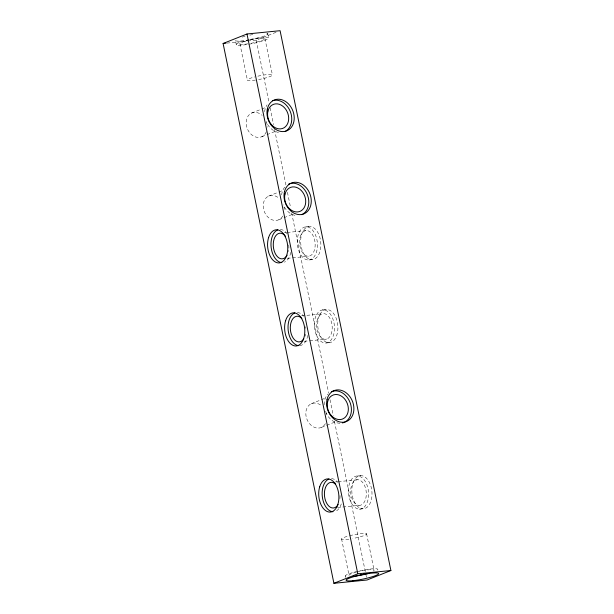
<?xml version="1.0" encoding="UTF-8"?>
<svg xmlns="http://www.w3.org/2000/svg" width="614" height="614" viewBox="0 0 614 614"><rect width="100%" height="100%" fill="white"/><g stroke="black" fill="none" stroke-linecap="round" stroke-linejoin="round"><path stroke-width="0.46" stroke-dasharray="3.07 2.3" d="M247.695 41.031L256.207 40.186L276.553 32.105M251.571 113.068L260.996 109.323M261.856 108.985L266.138 107.281M261.833 136.699L266.115 134.996M266.975 134.658L275.54 131.25M268.617 196.119L278.042 192.374M278.902 192.036L283.184 190.332M278.879 219.743L283.161 218.047M284.021 217.701L292.586 214.301M311.237 403.743L320.661 399.998M321.521 399.653L325.804 397.956M321.498 427.367L325.781 425.671M326.64 425.325L335.206 421.925M226.881 43.103L246.751 41.13M305.787 226.842L309.203 226.497M284.343 232.752L286.224 232.56M287.16 232.468L305.933 230.603M287.191 258.356L308.781 256.215M308.919 259.975A16.639 10.016 84.3 0 0 315.212 234.379A16.639 10.016 84.3 0 0 297.928 235.868A16.639 10.016 84.3 0 0 308.919 259.975L312.334 259.638A16.639 10.016 84.3 0 0 318.628 234.041A16.639 10.016 84.3 0 0 301.344 235.523A16.639 10.016 84.3 0 0 312.334 259.638M322.296 309.963L325.704 309.617M301.551 315.872L322.204 313.823M304.076 341.33L308.773 340.862M309.709 340.77L326.61 339.089M326.51 342.95L329.925 342.612M357.762 475.973L361.178 475.635M335.405 481.959L337.278 481.767M338.222 481.675L357.931 479.718M337.477 507.54L359.067 505.391A12.886 7.752 84.3 0 0 364.969 486.488A12.886 7.752 84.3 0 0 351.461 485.789A12.886 7.752 84.3 0 0 359.067 505.391M359.228 509.136A16.639 10.016 84.3 0 0 366.857 484.715A16.639 10.016 84.3 0 0 349.404 483.817A16.639 10.016 84.3 0 0 359.228 509.136L362.644 508.799A16.639 10.016 84.3 0 0 370.273 484.377A16.639 10.016 84.3 0 0 352.82 483.479A16.639 10.016 84.3 0 0 362.644 508.799M267.696 33.478L268.679 38.221M264.918 38.459L272.455 75.169M366.566 533.689L374.11 570.391M256.207 40.186L268.924 102.147M270.083 107.78L273.552 124.68M274.519 129.377L286.078 185.704M287.429 192.274L290.514 207.294M291.665 212.928L328.667 393.183M330.017 399.752L333.295 415.716M334.446 421.35L365.284 571.557M366.051 575.318L366.443 577.191M239.89 43.609L247.434 80.311M341.545 538.831L349.082 575.541A12.886 1.75 -11.6 0 1 356.373 572.156M236.352 44.868L235.369 40.125A16.639 2.256 -11.6 0 0 254.204 38.843A16.639 2.256 -11.6 0 0 266.468 33.148M345.329 575.779L345.674 577.444M242.131 37.116A16.639 2.256 -11.6 0 1 246.498 35.927M249.829 35.151A16.639 2.256 -11.6 0 1 253.244 34.461M266.392 131.688A12.886 10.139 68.3 0 1 252.085 135.118A12.886 10.139 68.3 0 1 247.419 117.182A12.886 10.139 68.3 0 1 262.124 115.325M266.246 121.442A12.886 10.139 68.3 0 1 267.259 127.136M282.808 216.051A12.886 10.139 68.3 0 1 268.326 217.494A12.886 10.139 68.3 0 1 264.695 199.811A12.886 10.139 68.3 0 1 279.178 198.368M283.99 206.91A12.886 10.139 68.3 0 1 284.29 209.374M325.42 423.675A12.886 10.139 68.3 0 1 310.945 425.118A12.886 10.139 68.3 0 1 307.315 407.435A12.886 10.139 68.3 0 1 321.797 405.992M325.597 411.334A12.886 10.139 68.3 0 1 326.61 414.534M349.688 535.7A12.886 1.75 -11.6 0 1 366.627 533.735A12.886 1.75 -11.6 0 1 352.827 538.509M348.859 539.161A12.886 1.75 -11.6 0 1 341.476 539.015A12.886 1.75 -11.6 0 1 348.929 535.892M357.133 571.956A12.886 1.75 -11.6 0 1 370.503 569.685A12.886 1.75 -11.6 0 1 373.35 570.997M345.459 576.354A16.639 2.256 -11.6 0 1 364.609 569.861A16.639 2.256 -11.6 0 1 375.553 571.104M257.88 76.167A12.886 1.75 -11.6 0 1 272.516 74.923A12.886 1.75 -11.6 0 1 258.617 79.551M255.409 80.089A12.886 1.75 -11.6 0 1 247.273 80.112A12.886 1.75 -11.6 0 1 254.718 76.934M250.435 39.902A12.886 1.75 -11.6 0 1 265.071 38.667A12.886 1.75 -11.6 0 1 251.172 43.287M247.964 43.832A12.886 1.75 -11.6 0 1 239.828 43.847A12.886 1.75 -11.6 0 1 247.273 40.67M249.844 39.503A16.639 2.256 -11.6 0 1 267.796 38.951A16.639 2.256 -11.6 0 1 240.174 45.244A16.639 2.256 -11.6 0 1 249.008 39.695M288.764 245.009A12.886 7.752 84.3 0 1 288.442 251.548M280.337 229.436A16.639 10.016 84.3 0 1 287.168 233.896M290.744 252.446A16.639 10.016 84.3 0 1 284.389 262.17M305.626 326.748A12.886 7.752 84.3 0 1 305.849 328.421M305.58 334.154A12.886 7.752 84.3 0 1 304.981 336.365M297.391 312.488A16.639 10.016 84.3 0 1 303.669 316.233M307.791 335.497A16.639 10.016 84.3 0 1 298.857 345.651M294.95 215.361A16.639 13.101 68.3 0 1 283.254 204.869M281.634 194.861A16.639 13.101 68.3 0 1 285.687 186.096M278.51 132.424A16.639 13.101 68.3 0 1 266.514 122.493M264.603 111.687A16.639 13.101 68.3 0 1 267.075 104.856M340.018 495.567A12.886 7.752 84.3 0 1 339.895 498.875M331.483 478.582A16.639 10.016 84.3 0 1 337.769 482.328M341.307 503.91A16.639 10.016 84.3 0 1 336.349 510.925M339.887 423.253A16.639 13.101 68.3 0 1 326.141 413.099M324.154 404.772A16.639 13.101 68.3 0 1 327.922 394.096M319.341 315.696A16.639 10.016 84.3 0 0 327.3 342.505A16.639 10.016 84.3 0 0 336.81 320.147A16.639 10.016 84.3 0 0 319.341 315.696M300.914 235.07A12.886 7.752 84.3 0 0 306.739 256.038A12.886 7.752 84.3 0 0 314.414 239.115A12.886 7.752 84.3 0 0 300.914 235.07M317.538 319.165A12.886 7.752 84.3 0 0 324.591 339.258A12.886 7.752 84.3 0 0 331.084 320.945A12.886 7.752 84.3 0 0 317.538 319.165M315.926 316.041A16.639 10.016 84.3 0 0 323.885 342.85A16.639 10.016 84.3 0 0 333.394 320.485A16.639 10.016 84.3 0 0 315.926 316.041"/><path stroke-width="0.92" d="M223.097 43.479L246.981 33.993L280.091 30.7L390.903 570.521L367.018 580.007L333.909 583.3L223.097 43.479L225.937 43.195M333.909 583.3L357.793 573.814L390.903 570.521M246.981 33.993L357.793 573.814M365.176 573.722A12.886 1.75 -11.6 0 1 363.565 574.098M361.922 574.451A12.886 1.75 -11.6 0 1 360.272 574.773M368.231 573.499A16.639 2.256 -11.6 0 1 352.897 576.439M287.106 255.178A12.886 7.752 84.3 0 1 276.277 255.286A12.886 7.752 84.3 0 1 274.765 237.403A12.886 7.752 84.3 0 1 285.502 236.252M281.803 262.6A16.639 10.016 84.3 0 1 271.181 247.672A16.639 10.016 84.3 0 1 277.758 229.866M303.776 338.851A12.886 7.752 84.3 0 1 293.239 338.214A12.886 7.752 84.3 0 1 291.612 320.884A12.886 7.752 84.3 0 1 301.865 318.497M298.857 345.651A16.639 10.016 84.3 0 1 288.227 330.716A16.639 10.016 84.3 0 1 294.804 312.917M288.542 184.162A16.639 13.101 68.3 0 1 307.084 193.97A16.639 13.101 68.3 0 1 301.796 214.685M272.547 100.696A16.639 13.101 68.3 0 1 290.176 111.241A16.639 13.101 68.3 0 1 285.272 131.373M338.13 504.531A12.886 7.752 84.3 0 1 327.638 504.746A12.886 7.752 84.3 0 1 325.504 487.478A12.886 7.752 84.3 0 1 335.62 484.254M332.949 511.746A16.639 10.016 84.3 0 1 322.327 496.818A16.639 10.016 84.3 0 1 328.897 479.02M331.468 391.655A16.639 13.101 68.3 0 1 350.256 403.007A16.639 13.101 68.3 0 1 342.474 422.969M352.866 580.698A16.639 2.256 -11.6 0 0 378.623 573.875A16.639 2.256 -11.6 0 0 355.721 576.155A16.639 2.256 -11.6 0 0 352.866 580.698M267.32 109.115A16.639 13.101 68.3 0 0 284.482 131.473A16.639 13.101 68.3 0 0 289.946 105.6A16.639 13.101 68.3 0 0 267.32 109.115M284.52 191.507A16.639 13.101 68.3 0 0 300.944 214.593A16.639 13.101 68.3 0 0 307.43 189.227A16.639 13.101 68.3 0 0 284.52 191.507M327.001 399.722A16.639 13.101 68.3 0 0 344.093 422.156A16.639 13.101 68.3 0 0 349.665 396.329A16.639 13.101 68.3 0 0 327.001 399.722M268.571 237.618A16.639 10.016 84.3 0 0 278.395 262.938A16.639 10.016 84.3 0 0 286.017 238.516A16.639 10.016 84.3 0 0 268.571 237.618M285.617 320.669A16.639 10.016 84.3 0 0 295.441 345.989A16.639 10.016 84.3 0 0 303.063 321.567A16.639 10.016 84.3 0 0 285.617 320.669M319.71 486.764A16.639 10.016 84.3 0 0 329.534 512.091A16.639 10.016 84.3 0 0 337.163 487.662A16.639 10.016 84.3 0 0 319.71 486.764M267.973 111.004A12.886 10.139 68.3 0 0 280.69 128.879A12.886 10.139 68.3 0 0 285.71 109.238A12.886 10.139 68.3 0 0 267.973 111.004M285.019 194.055A12.886 10.139 68.3 0 0 297.736 211.93A12.886 10.139 68.3 0 0 302.756 192.289A12.886 10.139 68.3 0 0 285.019 194.055M327.638 401.679A12.886 10.139 68.3 0 0 340.356 419.554A12.886 10.139 68.3 0 0 345.375 399.914A12.886 10.139 68.3 0 0 327.638 401.679"/></g></svg>
